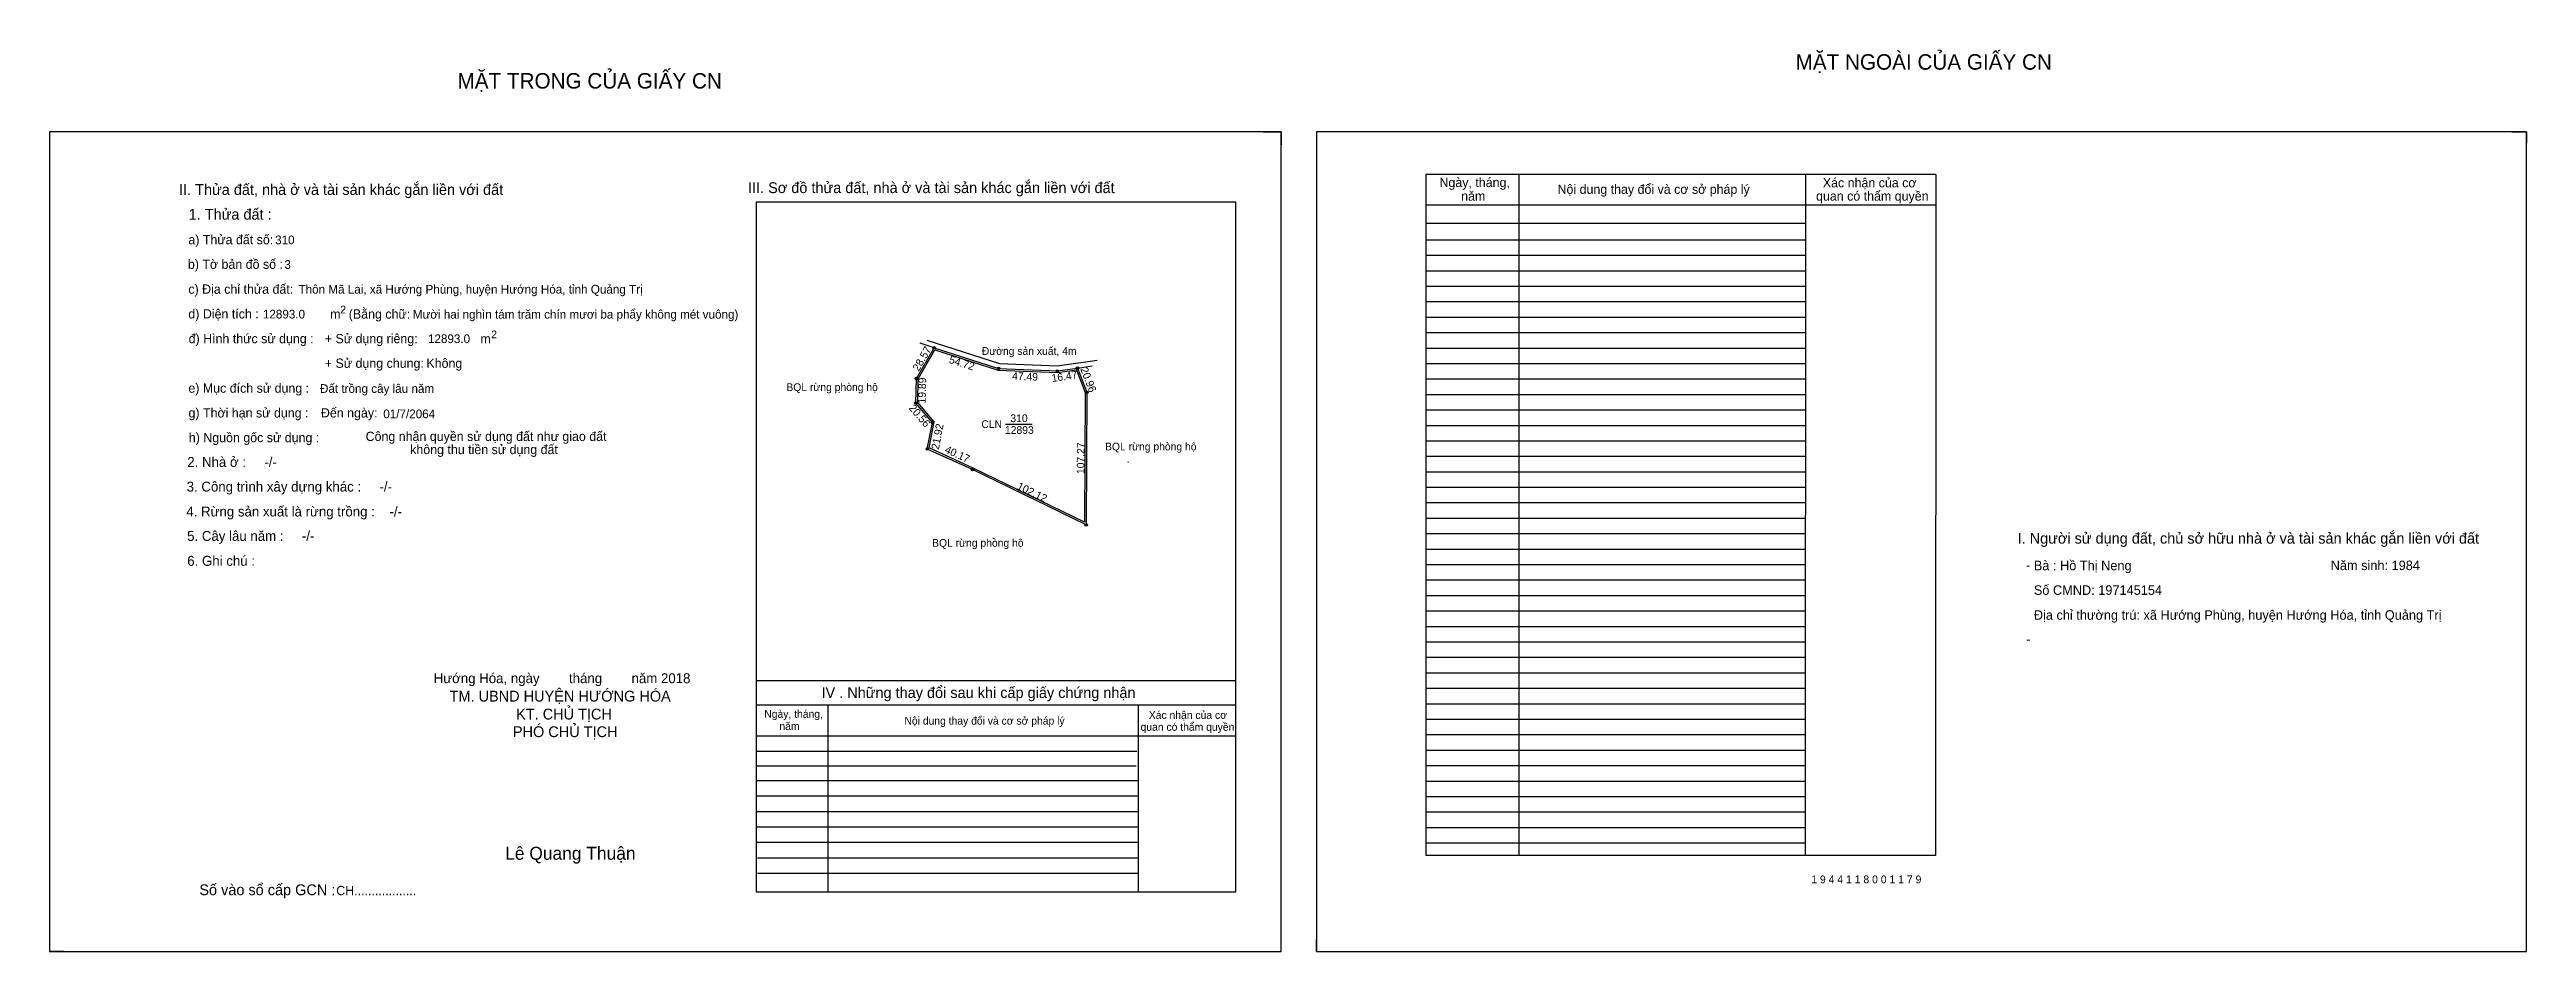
# Model space of a CAD drawing. Extents: x 534163 to 537674, y 1846017 to 1846617.
# Drawn here: x 536072 to 537674, y 1846034 to 1846617 of the extents above.
import ezdxf

# ---------------------------------------------------------------- set-up
doc = ezdxf.new("R2010")
doc.units = 0
for name, color, linetype in [('Default', 7, 'Continuous'), ('Level 10', 7, 'Continuous'), ('Level 11', 7, 'Continuous'), ('Level 13', 7, 'Continuous'), ('Level 27', 7, 'Continuous'), ('Level 36', 7, 'Continuous'), ('Level 49', 7, 'Continuous'), ('Level 55', 7, 'Continuous'), ('Level 6', 7, 'Continuous'), ('Level 60', 7, 'Continuous'), ('Level 62', 7, 'Continuous'), ('Level 7', 7, 'Continuous'), ('Level 8', 7, 'Continuous'), ('Level 9', 7, 'Continuous')]:
    doc.layers.add(name, color=color, linetype=linetype)

msp = doc.modelspace()

# ---------------------------------------------------------------- linework, layer by layer
at = {"layer": 'Level 10'}
for p, q in [((536857.2, 1846563.7), (536868.5, 1846563.7)), ((536868.5, 1846563.7), (536868.5, 1846555.3)), ((537664, 1846563.7), (537673.6, 1846563.7)), ((537673.6, 1846563.7), (537673.6, 1846556.3)), ((536632.8, 1846404.2), (536644.2, 1846424)), ((536644.2, 1846424), (536685.9, 1846410.7)), ((536685.9, 1846410.7), (536723.9, 1846409.1)), ((536723.9, 1846409.1), (536736.9, 1846410.9)), ((536736.9, 1846410.9), (536743, 1846395.3)), ((536632.4, 1846388.3), (536632.8, 1846404.2)), ((536743, 1846395.3), (536742.5, 1846309.5)), ((536643.1, 1846375.8), (536632.4, 1846388.3)), ((536639.8, 1846358.6), (536643.1, 1846375.8)), ((536669, 1846345.3), (536639.8, 1846358.6)), ((536742.5, 1846309.5), (536669, 1846345.3)), ((536072.4, 1846041.5), (536072.4, 1846033.7)), ((536891.3, 1846033.7), (536891.3, 1846041.5)), ((536081.6, 1846033.7), (536072.4, 1846033.7)), ((536891.3, 1846033.7), (536898.4, 1846033.7))]:
    msp.add_line(p, q, dxfattribs=at)
for points in [[(536072.4, 1846033.7), (536868.5, 1846033.7), (536868.5, 1846563.7), (536072.4, 1846563.7)], [(536891.3, 1846033.7), (537673.6, 1846033.7), (537673.6, 1846563.7), (536891.3, 1846563.7)], [(536644.7, 1846422.7), (536685.7, 1846409.6), (536723.9, 1846408), (536736.2, 1846409.7), (536741.8, 1846395.1), (536741.4, 1846311.3), (536669.5, 1846346.3), (536641, 1846359.3), (536644.3, 1846376.1), (536633.6, 1846388.7), (536633.9, 1846403.9)]]:
    msp.add_lwpolyline(points, close=True, dxfattribs=at)
at = {"layer": 'Level 11'}
for centre in [(536644.2, 1846424), (536644.2, 1846424), (536685.9, 1846410.7), (536723.9, 1846409.1), (536736.9, 1846410.9), (536632.8, 1846404.2), (536743, 1846395.3), (536632.4, 1846388.3), (536643.1, 1846375.8), (536639.8, 1846358.6), (536669, 1846345.3), (536742.5, 1846309.5)]:
    msp.add_circle(centre, 0.8, dxfattribs=at)
at = {"layer": 'Level 27'}
for p, q in [((536644.2, 1846424), (536635.1, 1846427)), ((536736.9, 1846410.9), (536746.4, 1846412.3))]:
    msp.add_line(p, q, dxfattribs=at)
at = {"layer": 'Level 62'}
for p, q in [((536639.4, 1846428.9), (536686.5, 1846413.9)), ((536686.5, 1846413.9), (536723.7, 1846412.3)), ((536723.7, 1846412.3), (536749.7, 1846416))]:
    msp.add_line(p, q, dxfattribs=at)
at = {"layer": 'Level 7'}
for p, q in [((537207.3, 1846493.7), (536962.1, 1846493.7)), ((537207.3, 1846483.7), (536962.1, 1846483.7)), ((537207.3, 1846473.7), (536962.1, 1846473.7)), ((537207.3, 1846463.7), (536962.1, 1846463.7)), ((537207.3, 1846453.7), (536962.1, 1846453.7)), ((537207.3, 1846443.7), (536962.1, 1846443.7)), ((537207.3, 1846433.7), (536962.1, 1846433.7)), ((537207.3, 1846423.7), (536962.1, 1846423.7)), ((537207.3, 1846413.7), (536962.1, 1846413.7)), ((537207.3, 1846403.7), (536962.1, 1846403.7)), ((537207.3, 1846393.7), (536962.1, 1846393.7)), ((537207.3, 1846383.7), (536962.1, 1846383.7)), ((537207.3, 1846373.7), (536962.1, 1846373.7)), ((537207.3, 1846363.7), (536962.1, 1846363.7)), ((537207.3, 1846353.7), (536962.1, 1846353.7)), ((537207.3, 1846343.7), (536962.1, 1846343.7)), ((537207.3, 1846333.7), (536962.1, 1846333.7)), ((537207.3, 1846323.7), (536962.1, 1846323.7)), ((537207.3, 1846313.7), (536962.1, 1846313.7)), ((537207.3, 1846303.7), (536962.1, 1846303.7)), ((537207.3, 1846293.7), (536962.1, 1846293.7)), ((537207.3, 1846283.7), (536962.1, 1846283.7)), ((537207.3, 1846273.7), (536962.1, 1846273.7)), ((537207.3, 1846263.7), (536962.1, 1846263.7)), ((537207.3, 1846253.7), (536962.1, 1846253.7)), ((537207.3, 1846243.7), (536962.1, 1846243.7)), ((537207.3, 1846233.7), (536962.1, 1846233.7)), ((537207.3, 1846223.7), (536962.1, 1846223.7)), ((537207.3, 1846213.7), (536962.1, 1846213.7)), ((537207.3, 1846203.7), (536962.1, 1846203.7)), ((537207.3, 1846193.7), (536962.1, 1846193.7)), ((537207.3, 1846183.7), (536962.1, 1846183.7)), ((537207.3, 1846173.7), (536962.1, 1846173.7)), ((536775.3, 1846163), (536529.2, 1846163)), ((536774.8, 1846153.5), (536529.2, 1846153.5)), ((537207.3, 1846163.7), (536962.1, 1846163.7)), ((537207.3, 1846153.7), (536962.1, 1846153.7)), ((536776.1, 1846144.1), (536529.2, 1846144.1)), ((537207.3, 1846143.7), (536962.1, 1846143.7)), ((536776.1, 1846134.1), (536529.2, 1846134.1)), ((536776.1, 1846124.1), (536529.2, 1846124.1)), ((537207.3, 1846133.7), (536962.1, 1846133.7)), ((537207.3, 1846123.7), (536962.1, 1846123.7)), ((536776.1, 1846114.1), (536529.2, 1846114.1)), ((536776.1, 1846104.1), (536529.2, 1846104.1)), ((537207.3, 1846113.7), (536962.1, 1846113.7)), ((537207.3, 1846103.7), (536962.1, 1846103.7)), ((536776.1, 1846094.1), (536530, 1846094.1)), ((536776.1, 1846084.1), (536530, 1846084.1))]:
    msp.add_line(p, q, dxfattribs=at)
at = {"layer": 'Level 8'}
for p, q in [((537291.7, 1846536.2), (536962.1, 1846536.2)), ((536962.1, 1846536.2), (536962.1, 1846095.7)), ((537022.1, 1846536.2), (537022.1, 1846095.7)), ((537207.5, 1846536), (537207.3, 1846095.7)), ((537291.7, 1846536.2), (537291.6, 1846095.7)), ((536839.2, 1846518.3), (536529.2, 1846518.3)), ((536529.2, 1846518.3), (536529.2, 1846072.3)), ((536839.2, 1846072.3), (536839.2, 1846518.3)), ((537291.7, 1846516.2), (536962.1, 1846516.2)), ((537207.3, 1846504.4), (536962.1, 1846504.4)), ((536839.2, 1846208.7), (536529.2, 1846208.7)), ((536839.2, 1846193), (536529.2, 1846193)), ((536575.4, 1846193), (536575.4, 1846072.3)), ((536776.1, 1846193), (536776.1, 1846072.3)), ((536839.2, 1846173), (536529.2, 1846173)), ((537291.6, 1846095.7), (536962.1, 1846095.7)), ((536529.2, 1846072.3), (536839.2, 1846072.3))]:
    msp.add_line(p, q, dxfattribs=at)
at = {"layer": 'Level 9'}
msp.add_line((536690.3, 1846374.7), (536707.5, 1846374.7), dxfattribs=at)

# ---------------------------------------------------------------- texts
at = {"layer": 'Default'}
for s, p in [('e) Mục đích sử dụng :', (536162.1, 1846395)), ('g) Thời hạn sử dụng :', (536162.2, 1846379)), ('Đến ngày:', (536247.8, 1846379)), ('h) Nguồn gốc sử dụng :', (536162.4, 1846363)), ('Công nhận quyền sử dụng đất như giao đất', (536276.7, 1846363.8)), ('không thu tiền sử dụng đất', (536305.5, 1846355.3))]:
    msp.add_text(s, height=6, dxfattribs=at).set_placement(p)
at = {"layer": 'Level 13'}
for s, p in [('CLN', (536674.7, 1846372.2)), ('310', (536693.5, 1846376)), ('12893', (536690, 1846368.4))]:
    msp.add_text(s, height=5, dxfattribs=at).set_placement(p)
at = {"layer": 'Level 36'}
for p in [(536581.9, 1846394.8), (536768.8, 1846349.8), (536681.5, 1846300.5)]:
    msp.add_text('.', height=4.8, dxfattribs=at).set_placement(p)
at = {"layer": 'Level 49'}
for s, rotation, p in [('28.57', 60.0785, (536634.3, 1846408.5)), ('54.72', 342.2537, (536653.4, 1846414.4)), ('47.49', 357.5623, (536694.5, 1846403.4)), ('16.47', 8.135, (536720.5, 1846401.9)), ('20.96', 291.2024, (536738.6, 1846410.3)), ('19.89', 88.6169, (536638.7, 1846388)), ('20.56', 310.562, (536627.5, 1846384.9)), ('21.92', 79.0335, (536647.2, 1846358)), ('40.17', 335.5147, (536650.6, 1846356.5)), ('107.27', 89.6635, (536741.4, 1846342.4)), ('102.12', 334.0096, (536697.3, 1846332.9))]:
    msp.add_text(s, height=5, rotation=rotation, dxfattribs=at).set_placement(p)
at = {"layer": 'Level 55'}
for s, height, p in [('1', 0.64, (536644, 1846424)), ('0', 0.176, (536644.1, 1846423.9)), ('0', 0.176, (536644.1, 1846423.9)), ('0', 0.176, (536644.1, 1846423.9)), ('2', 0.64, (536685.7, 1846410.7)), ('0', 0.176, (536685.8, 1846410.5)), ('3', 0.64, (536723.7, 1846409.1)), ('0', 0.176, (536723.8, 1846408.9)), ('4', 0.64, (536736.7, 1846410.9)), ('0', 0.176, (536736.8, 1846410.8)), ('0', 0.176, (536736.8, 1846410.8)), ('11', 0.64, (536632.4, 1846404.2)), ('0', 0.176, (536632.7, 1846404.1)), ('0', 0.176, (536632.7, 1846404.1)), ('5', 0.64, (536742.8, 1846395.3)), ('0', 0.176, (536742.9, 1846395.1)), ('10', 0.64, (536632, 1846388.3)), ('0', 0.176, (536632.4, 1846388.2)), ('0', 0.176, (536632.4, 1846388.2)), ('9', 0.64, (536642.9, 1846375.8)), ('0', 0.176, (536643.1, 1846375.7)), ('0', 0.176, (536643.1, 1846375.7)), ('8', 0.64, (536639.6, 1846358.6)), ('0', 0.176, (536639.7, 1846358.4)), ('0', 0.176, (536639.7, 1846358.4)), ('0', 0.176, (536639.7, 1846358.4)), ('0', 0.176, (536639.7, 1846358.4)), ('7', 0.64, (536668.8, 1846345.3)), ('0', 0.176, (536669, 1846345.1)), ('0', 0.176, (536669, 1846345.1)), ('6', 0.64, (536742.2, 1846309.5)), ('0', 0.176, (536742.4, 1846309.3)), ('0', 0.176, (536742.4, 1846309.3)), ('0', 0.176, (536742.4, 1846309.3))]:
    msp.add_text(s, height=height, dxfattribs=at).set_placement(p)
at = {"layer": 'Level 6'}
for s, height, p in [('310', 5.63, (536218.2, 1846491)), ('3', 5.63, (536224.2, 1846475.1)), ('Thôn Mã Lai, xã Hướng Phùng, huyện Hướng Hóa, tỉnh Quảng Trị', 5.64, (536233.3, 1846459.1)), ('12893.0', 5.63, (536210.3, 1846443)), ('Mười hai nghìn tám trăm chín mươi ba phẩy không mét vuông)', 5.632, (536307.2, 1846442.9)), ('12893.0', 5.63, (536317, 1846427.1)), ('Đất trồng cây lâu năm', 5.64, (536247.2, 1846394.9)), ('01/7/2064', 5.64, (536288.1, 1846378.5)), ('Bà : Hồ Thị Neng', 6.16, (537355.1, 1846280.2)), ('Năm sinh: 1984', 6.16, (537547, 1846280.3)), ('Số CMND: 197145154', 6.16, (537355.1, 1846264.3)), ('Địa chỉ thường trú: xã Hướng Phùng, huyện Hướng Hóa, tỉnh Quảng Trị', 6.16, (537355.1, 1846248.2)), ('1 9 4 4 1 1 8 0 0 1 1 7 9', 5.04, (537211.2, 1846077.8))]:
    msp.add_text(s, height=height, dxfattribs=at).set_placement(p)
at = {"layer": 'Level 60'}
for s, p in [('Đường sản xuất, 4m', (536675, 1846419.5)), ('BQL rừng phòng hộ', (536548.7, 1846396.1)), ('BQL rừng phòng hộ', (536754.7, 1846357.7)), ('BQL rừng phòng hộ', (536642.9, 1846295.4))]:
    msp.add_text(s, height=5, dxfattribs=at).set_placement(p)
at = {"layer": 'Level 7'}
for s, height, p in [('MẶT NGOÀI CỦA GIẤY CN', 10, (537201.1, 1846603.9)), ('MẶT TRONG CỦA GIẤY CN', 10, (536336.1, 1846591.7)), ('II. Thửa đất, nhà ở và tài sản khác gắn liền với đất', 7, (536156.1, 1846522.9)), ('III. Sơ đồ thửa đất, nhà ở và tài sản khác gắn liền với đất', 7, (536523.9, 1846524.1)), ('Ngày, tháng,', 6, (536970.9, 1846528)), ('năm', 6, (536984.9, 1846519.2)), ('Nội dung thay đổi và cơ sở pháp lý', 6, (537047.2, 1846523.6)), (' quan có thẩm quyền', 6, (537212.1, 1846519.2)), ('Xác nhận của cơ', 6, (537218.7, 1846527.8)), ('1. Thửa đất :', 7, (536162.3, 1846506.9)), ('a) Thửa đất số:', 6, (536162.1, 1846491)), ('b) Tờ bản đồ số :', 6, (536161.8, 1846475.1)), ('c) Địa chỉ thửa đất:', 6, (536162.1, 1846459)), ('d) Diện tích :', 6, (536162.1, 1846443)), ('m', 6, (536253.8, 1846442.9)), ('2', 5, (536260.3, 1846446.3)), ('(Bằng chữ:', 6, (536265.8, 1846442.9)), ('đ) Hình thức sử dụng :', 6, (536162.3, 1846427)), ('+ Sử dụng riêng:', 6, (536250.3, 1846427)), ('m', 6, (536350.9, 1846426.9)), ('2', 5, (536357.9, 1846430.2)), ('+ Sử dụng chung:', 6, (536250.3, 1846411.1)), ('Không', 6, (536316, 1846411.1)), ('2. Nhà ở :     -/-', 6.4, (536161.4, 1846347)), ('3. Công trình xây dựng khác :     -/-', 6.4, (536161, 1846331.1)), ('4. Rừng sản xuất là rừng trồng :    -/-', 6.4, (536160.8, 1846315)), ('5. Cây lâu năm :     -/-', 6.4, (536161.3, 1846299.2)), ('I. Người sử dụng đất, chủ sở hữu nhà ở và tài sản khác gắn liền với đất', 7, (537344.6, 1846297.4)), ('6. Ghi chú :', 6.4, (536161.4, 1846283.1)), ('-', 6.4, (537350, 1846280.4)), ('-', 6.4, (537350.1, 1846232.5)), ('Hướng Hóa, ngày        tháng        năm 2018', 6.4, (536320.7, 1846207.2)), ('TM. UBND HUYỆN HƯỚNG HÓA', 7, (536331, 1846195.3)), ('IV . Những thay đổi sau khi cấp giấy chứng nhận', 7, (536571.4, 1846197.6)), ('KT. CHỦ TỊCH', 7, (536374, 1846183.7)), ('Ngày, tháng,', 5, (536534.4, 1846184.8)), ('Nội dung thay đổi và cơ sở pháp lý', 5, (536625, 1846180.4)), ('Xác nhận của cơ', 5, (536783, 1846184.1)), ('PHÓ CHỦ TỊCH', 7, (536371.9, 1846172.3)), ('năm', 5, (536544.2, 1846176.9)), (' quan có thẩm quyền', 5, (536775.8, 1846176.4)), ('Lê Quang Thuận', 8.4, (536366.9, 1846093)), ('Số vào sổ cấp GCN :', 7, (536169.2, 1846070.1)), ('CH..................', 6, (536257.7, 1846070.1))]:
    msp.add_text(s, height=height, dxfattribs=at).set_placement(p)

doc.saveas('drawing.dxf')
